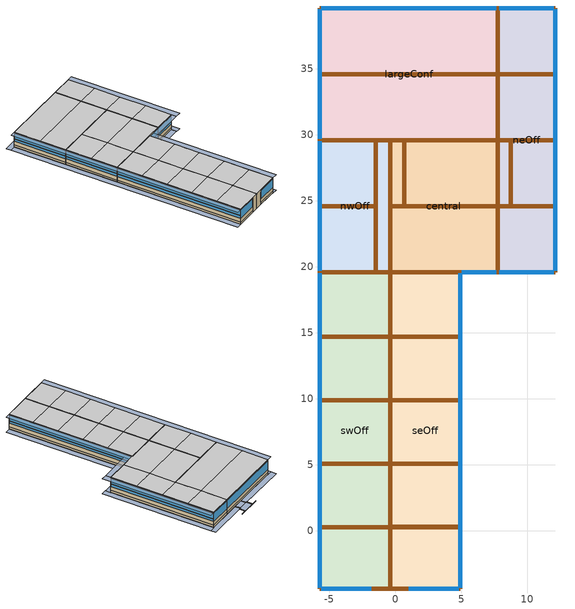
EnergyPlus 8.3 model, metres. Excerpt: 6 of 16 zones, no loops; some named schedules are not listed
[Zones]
central
 floor to underfloor_void_space (internal_floor_4): 7.75,19.6 -0.41,19.6 -0.41,29.6 7.75,29.6 z1.12
 wall outside (insulated_metal_panel_wall_mull): 4.91,19.6 7.75,19.6 z1.12:1.52; 4.91,19.6 7.75,19.6 z3.92:4.12
 wall outside (insulated_metal_panel_wall_5): 4.91,19.6 7.75,19.6 z1.52:3.92
 wall to nwOff (internal_partition_9): -0.41,19.6 -0.41,29.6 z1.12:4.12
 wall to seOff (internal_partition_9): 4.91,19.6 -0.41,19.6 z1.12:4.12
 wall to largeConf (internal_partition_9): 7.74,29.6 -0.41,29.6 z1.12:4.12
 wall to neOff (internal_partition_9): 7.74,29.6 7.74,19.6 z1.12:4.12
 window (lowe_double_layer_uip0d43_100123456): 5.01,19.6 7.65,19.6 z2.84:3.87; 5.01,19.6 7.65,19.6 z2.27:2.74
 door inside (IRTSurface): 7.73,29.6 -0.41,29.6 / 7.74,29.59 7.74,19.6 / 4.9,19.6 -0.41,19.6 / -0.41,19.6 -0.41,29.59 z1.12:4.12; 7.74,24.6 -0.41,24.6 -0.41,19.6 7.74,19.6 z4.12; 0.65,24.6 7.74,24.6 7.74,29.59 0.65,29.59 z4.12
 ceiling to roofN0 (ceiling_tile_panel_12): -0.41,19.6 7.75,19.6 7.75,24.6 -0.41,24.6 z4.12
 ceiling to roofN1 (cooled_panel_12): -0.41,24.6 7.75,24.6 7.75,29.6 -0.41,29.6 z4.12
neOff
 floor to underfloor_void_space (internal_floor_noCarpet): 12.1,19.6 7.75,19.6 7.75,39.6 12.1,39.6 z1.12
 wall outside (insulated_metal_panel_wall_mull): 7.75,19.6 12.1,19.6 12.1,39.61 7.75,39.61 z1.12:1.52; 7.75,19.6 12.1,19.6 12.1,39.61 7.75,39.61 z3.92:4.12
 wall outside (insulated_metal_panel_wall_5): 7.75,19.6 12.1,19.6 12.1,39.61 7.75,39.61 z1.52:3.92
 wall to largeConf (internal_partition_9): 7.75,29.6 7.75,39.6 z1.12:4.12
 window (lowe_double_layer_uip0d43_100123456): 12.1,19.7 12.1,39.51 / 7.85,19.6 12,19.6 z2.84:3.87; 12.1,19.7 12.1,39.51 / 7.85,19.6 12,19.6 z2.27:2.74; 12,39.61 7.85,39.61 z2.27:3.87
 door inside (IRTSurface): 7.75,29.6 7.75,39.59 z1.12:4.12; 7.75,34.6 12.1,34.6 12.1,39.6 7.75,39.6 z4.12; 7.76,19.6 12.1,19.6 12.1,24.6 7.76,24.6 z4.12; 8.76,24.6 12.1,24.6 12.1,29.59 8.76,29.59 z4.12; 7.75,29.6 12.1,29.6 12.1,34.59 7.75,34.59 z4.12
 ceiling to roofN0 (ceiling_tile_panel_12): 7.75,19.6 12.1,19.6 12.1,24.6 7.75,24.6 z4.12
 ceiling to roofN3 (ceiling_tile_panel_12): 7.75,34.6 12.1,34.6 12.1,39.6 7.75,39.6 z4.12
 ceiling to roofN1 (cooled_panel_12): 7.75,24.6 12.1,24.6 12.1,29.6 7.75,29.6 z4.12
 ceiling to roofN2 (ceiling_tile_panel_12): 7.75,29.6 12.1,29.6 12.1,34.6 7.75,34.6 z4.12
seOff
 floor to underfloor_void_space (internal_floor_4): 4.91,-4.41 -0.41,-4.41 -0.41,19.6 4.91,19.6 z1.12
 wall outside (insulated_metal_panel_wall_5): 0.91,-4.41 4.91,-4.41 4.91,19.6 z1.52:3.92
 wall outside (insulated_metal_panel_wall_mull): 0.91,-4.41 4.91,-4.41 4.91,19.6 z3.92:4.12; 0.91,-4.41 4.91,-4.41 4.91,19.6 z1.12:1.52
 wall to swOff (internal_partition_9): -0.41,19.6 -0.41,-4.41 z1.12:4.12
 wall adiabatic (insulated_metal_panel_wall_5): -0.41,-4.41 0.91,-4.41 z1.12:4.12
 window (lowe_double_layer_uip0d43_100123456): 4.91,-4.31 4.91,19.5 z2.27:2.74; 4.91,-4.31 4.91,19.5 z2.84:3.87; 1.01,-4.41 4.81,-4.41 z2.27:3.87
 door inside (IRTSurface): -0.41,19.6 -0.41,-4.4 z1.12:4.12; -0.41,0.29 4.91,0.29 4.91,5.08 -0.41,5.08 z4.12; -0.41,5.09 4.91,5.09 4.91,9.88 -0.41,9.88 z4.12; -0.41,9.89 4.91,9.89 4.91,14.68 -0.41,14.68 z4.12; -0.41,-4.41 4.91,-4.41 4.91,0.28 -0.41,0.28 z4.12; -0.41,14.69 4.91,14.69 4.91,19.59 -0.41,19.59 z4.12
 ceiling to roofS1 (ceiling_tile_panel_12): -0.41,0.29 4.91,0.29 4.91,5.09 -0.41,5.09 z4.12
 ceiling to roofS2 (ceiling_tile_panel_12): -0.41,5.09 4.91,5.09 4.91,9.89 -0.41,9.89 z4.12
 ceiling to roofS3 (ceiling_tile_panel_12): -0.41,9.89 4.91,9.89 4.91,14.69 -0.41,14.69 z4.12
 ceiling to roofS0 (ceiling_tile_panel_12): -0.41,-4.41 4.91,-4.41 4.91,0.29 -0.41,0.29 z4.12
 ceiling to roofS4 (ceiling_tile_panel_12): -0.41,14.69 4.91,14.69 4.91,19.6 -0.41,19.6 z4.12
swOff
 floor to underfloor_void_space (internal_floor_4): -0.41,-4.41 -5.72,-4.41 -5.72,19.6 -0.41,19.6 z1.12
 wall outside (insulated_metal_panel_wall_mull): -5.72,19.6 -5.72,-4.41 -1.72,-4.41 z3.92:4.12; -5.72,19.6 -5.72,-4.41 -1.72,-4.41 z1.12:1.52
 wall outside (insulated_metal_panel_wall_5): -5.72,19.6 -5.72,-4.41 -1.72,-4.41 z1.52:3.92
 wall to nwOff (internal_partition_9): -5.72,19.6 -0.41,19.6 z1.12:4.12
 wall adiabatic (insulated_metal_panel_wall_5): -1.72,-4.41 -0.41,-4.41 z1.12:4.12
 window (lowe_double_layer_uip0d43_100123456): -5.72,19.5 -5.72,-4.31 z2.84:3.87; -5.72,19.5 -5.72,-4.31 z2.27:2.74; -5.62,-4.41 -1.82,-4.41 z2.27:3.87
 door inside (IRTSurface): -5.72,19.6 -0.42,19.6 z1.12:4.12; -5.72,5.09 -0.41,5.09 -0.41,9.88 -5.72,9.88 z4.12; -5.72,9.89 -0.41,9.89 -0.41,14.68 -5.72,14.68 z4.12; -5.72,-4.41 -0.41,-4.41 -0.41,0.28 -5.72,0.28 z4.12; -5.72,14.69 -0.41,14.69 -0.41,19.59 -5.72,19.59 z4.12
 ceiling to roofS1 (ceiling_tile_panel_12): -5.72,0.29 -0.41,0.29 -0.41,5.09 -5.72,5.09 z4.12
 ceiling to roofS2 (ceiling_tile_panel_12): -5.72,5.09 -0.41,5.09 -0.41,9.89 -5.72,9.89 z4.12
 ceiling to roofS3 (ceiling_tile_panel_12): -5.72,9.89 -0.41,9.89 -0.41,14.69 -5.72,14.69 z4.12
 ceiling to roofS0 (ceiling_tile_panel_12): -5.72,-4.41 -0.41,-4.41 -0.41,0.29 -5.72,0.29 z4.12
 ceiling to roofS4 (ceiling_tile_panel_12): -5.72,14.69 -0.41,14.69 -0.41,19.6 -5.72,19.6 z4.12
nwOff
 floor to underfloor_void_space (internal_floor_noCarpet): -0.41,19.6 -5.72,19.6 -5.72,29.6 -0.41,29.6 z1.12
 wall outside (insulated_metal_panel_wall_5): -5.72,29.6 -5.72,19.6 z1.52:3.92
 wall outside (insulated_metal_panel_wall_mull): -5.72,29.6 -5.72,19.6 z3.92:4.12; -5.72,29.6 -5.72,19.6 z1.12:1.52
 wall to largeConf (internal_partition_9): -5.72,29.6 -0.41,29.6 z1.12:4.12
 window (lowe_double_layer_uip0d43_100123456): -5.72,29.5 -5.72,19.7 z2.84:3.87; -5.72,29.5 -5.72,19.7 z2.27:2.74
 door inside (IRTSurface): -5.72,29.6 -0.42,29.6 z1.12:4.12; -5.72,19.6 -1.47,19.6 -1.47,24.59 -5.72,24.59 z4.12; -5.72,24.6 -1.47,24.6 -1.47,29.59 -5.72,29.59 z4.12
 ceiling to roofN0 (cooled_panel_12): -0.41,24.6 -5.72,24.6 -5.72,19.6 -0.41,19.6 z4.12
 ceiling to roofN1 (cooled_panel_12): -5.72,24.6 -0.41,24.6 -0.41,29.6 -5.72,29.6 z4.12
largeConf
 floor to underfloor_void_space (internal_floor_noCarpet): 7.75,29.6 -5.72,29.6 -5.72,39.6 7.75,39.6 z1.12
 wall outside (insulated_metal_panel_wall_5): 7.75,39.61 -5.72,39.6 -5.72,29.6 z1.52:3.92
 wall outside (insulated_metal_panel_wall_mull): 7.75,39.61 -5.72,39.6 -5.72,29.6 z3.92:4.12; 7.75,39.61 -5.72,39.6 -5.72,29.6 z1.12:1.52
 window (lowe_double_layer_uip0d43_100123456): -5.72,39.5 -5.72,29.7 z2.27:2.74; -5.72,39.5 -5.72,29.7 z2.84:3.87; 7.65,39.6 -5.62,39.6 z2.27:3.87
 door inside (IRTSurface): -5.72,34.6 7.74,34.6 7.74,39.59 -5.72,39.59 z4.12; -5.72,29.6 7.74,29.6 7.74,34.59 -5.72,34.59 z4.12
 ceiling to roofN3 (ceiling_tile_panel_12): -5.72,34.6 7.75,34.6 7.75,39.6 -5.72,39.6 z4.12
 ceiling to roofN2 (ceiling_tile_panel_12): -5.72,29.6 7.75,29.6 7.75,34.6 -5.72,34.6 z4.12
shading: 1.88,41.75 2.88,41.75 / 2.88,41.75 2.88,40.61 / 2.88,40.61 3.18,40.61 / 3.18,40.61 3.19,39.6 / 3.19,39.6 4.98,39.6 / 4.98,39.6 4.98,40.61 / 4.98,40.61 5.28,40.61 / 5.28,40.61 5.28,41.75 / 5.28,41.75 6.28,41.75 z1.02:1.12; 13.1,18.6 12.1,18.6 12.1,39.61 13.1,39.61 z4.12; 5.91,-4.41 4.91,-4.41 4.91,19.6 5.91,19.6 z4.12; 12.1,18.6 5.92,18.6 5.92,19.6 12.1,19.6 z4.12; -5.72,-4.4 -6.72,-4.4 -6.72,39.61 -5.72,39.61 z4.12; -5.72,-4.41 -6.72,-4.41 -6.72,39.6 -5.72,39.6 z1.02; 5.91,-4.41 4.91,-4.41 4.91,19.6 5.91,19.6 z1.02; 12.1,18.6 5.92,18.6 5.92,19.6 12.1,19.6 z1.02; 13.1,18.59 12.1,18.59 12.1,39.6 13.1,39.6 z1.02; 4.98,39.6 3.19,39.6 3.18,40.61 4.98,40.61 z1.02; 5.28,40.61 4.98,40.61 4.98,41.75 5.28,41.75 z1.02; 4.98,40.61 2.88,40.61 2.88,41.75 4.98,41.75 z1.02; 3.19,39.6 4.98,39.6 4.98,40.61 3.18,40.61 z1.12; 3.18,40.61 5.28,40.61 5.28,41.75 3.17,41.75 z1.12; 3.18,39.61 -6.72,39.6 -6.72,40.6 3.18,40.61 z1.02; 13.1,39.61 4.98,39.6 4.98,40.6 13.1,40.61 z1.02
[Building]
Building: North Axis {deg}=15; Terrain=Suburbs; Loads Convergence Tolerance Value=0.04; Temperature Convergence Tolerance Value {deltaC}=0.4; Solar Distribution=FullExterior; Maximum Number of Warmup Days=25; Minimum Number of Warmup Days=6
[Site:Location]
Pittsburgh PA USA: Latitude {deg}=40.36; Longitude {deg}=-79.92; Time Zone {hr}=-5; Elevation {m}=388
[SizingPeriod:DesignDay] Day of Month=21; Dry-Bulb Temperature Range Modifier Type=DefaultMultipliers; Humidity Condition Type=Wetbulb; Barometric Pressure {Pa}=100941; Rain {Yes/No}=No; Snow on ground {Yes/No}=No; Daylight Savings Time Indicator=No
Name | Month | Day Type | Maximum Dry-Bulb Temperature {C} | Daily Dry-Bulb Temperature Range {C} | Wetbulb at Maximum Dry-Bulb {C} | Wind Speed {m/s} design conditions vs. traditional 3.35 m/s (7mph) | Wind Direction {Degrees; N=0, S=180} | Solar Model Indicator | ASHRAE Clear Sky Optical Depth for Beam Irradiance (taub) | ASHRAE Clear Sky Optical Depth for Diffuse Irradiance (taud) | Sky Clearness | Wind Speed {m/s} design conditions vs. traditional 6.71 m/s (15 mph) | Clearness {0.0 to 1.1}
Summer Design Day in Phipps_CSL_Building | 7 | SummerDesignDay | 34.9 | 8.9 | 22.2 | 3.4 | 180 | ASHRAETau | 0.747 | 1.448 | 0.98
Winter Design Day in Phipps_CSL_Building | 1 | WinterDesignDay | -10.8 | 0 | -10.8 |  | 340 | ASHRAEClearSky |  |  |  | 2.2 | 0
[Site:GroundTemperature:BuildingSurface]
18, 18, 18, 18, 18, 18, 18, 18, 18, 18, 18, 18
[Site:GroundTemperature:FCfactorMethod]
January Ground Temperature {C}=2.1; February Ground Temperature {C}=1.21; March Ground Temperature {C}=2.79; April Ground Temperature {C}=5.27; May Ground Temperature {C}=11.76; June Ground Temperature {C}=16.77; July Ground Temperature {C}=20.14; August Ground Temperature {C}=21.17; September Ground Temperature {C}=19.42; October Ground Temperature {C}=15.53; November Ground Temperature {C}=10.34; December Ground Temperature {C}=5.52
[Site:GroundTemperature:Shallow]
14, 14, 14, 14, 14, 14, 14, 14, 14, 14, 14, 14
[Site:GroundTemperature:Deep]
14, 14, 14, 14, 14, 14, 14, 14, 14, 14, 14, 14
[Site:GroundReflectance]
0.2, 0.2, 0.2, 0.2, 0.2, 0.2, 0.2, 0.2, 0.2, 0.2, 0.2, 0.2
[Site:GroundReflectance:SnowModifier]
2, 2
[Material]
aerated_concrete_1cm: Rough, 0.05, 1.13, 2000, 1000, 0.9, 0.6, 0.6
steel_5mm: Rough, 0.05, 45, 7800, 480, 0.9, 0.6, 0.6
foam_polyisocyanate_77.5mm: Rough, 0.0775, 0.03, 45, 1470, 0.9, 0.6, 0.6
foam_polyisocyanate_105mm_mull: Rough, 0.0025, 0.03, 45, 1470, 0.9, 0.6, 0.6
gypsum_plasterboard_25mm: Rough, 0.025, 0.25, 900, 1000, 0.9, 0.5, 0.5
ceiling_tile_1cm: Rough, 0.005, 0.056, 380, 1000, 0.9, 0.5, 0.5
copper_2mm: Rough, 0.005, 200, 7000, 460, 0.9, 0.6, 0.6
[Material:NoMass] Roughness=Rough; Thermal Absorptance=0.9; Solar Absorptance=0.7; Visible Absorptance=0.7
Name | Thermal Resistance {m2-K/W}
carpet | 0.28
air_gap_10mm | 0.15
[Material:InfraredTransparent]
IRTMaterial
[WindowMaterial:SimpleGlazingSystem]
iw_ext_win_simple: U-Factor=2.16; SHGC=0.36; Visible Transmittance=0.252
[WindowMaterial:Shade]
internal_shade_30004: Solar Transmittance=0.05; Solar Reflectance=0.35; Visible Transmittance=0.05; Visible Reflectance=0.35; Infrared Hemispherical Emissivity=0.9; Infrared Transmittance=0; Thickness {m}=0.005; Conductivity {W/m-K}=0.1; Shade to Glass Distance {m}=0.05; Top Opening Multiplier=0; Bottom Opening Multiplier=0; Left-Side Opening Multiplier=0; Right-Side Opening Multiplier=0; Airflow Permeability=0
[WindowMaterial:Blind] Slat Orientation=Horizontal; Slat Infrared Hemispherical Transmittance=0; Blind Top Opening Multiplier=0.5; Blind Bottom Opening Multiplier=0.5; Blind Left Side Opening Multiplier=0.5; Blind Right Side Opening Multiplier=0.5; Minimum Slat Angle {deg}=0
Name | Slat Width {m} | Slat Separation {m} | Slat Thickness {m} | Slat Angle {deg} | Slat Conductivity {W/m-K} | Slat Beam Solar Transmittance | Front Side Slat Beam Solar Reflectance | Back Side Slat Beam Solar Reflectance | Slat Diffuse Solar Transmittance | Front Side Slat Diffuse Solar Reflectance | Back Side Slat Diffuse Solar Reflectance | Slat Beam Visible Transmittance | Front Side Slat Beam Visible Reflectance | Back Side Slat Beam Visible Reflectance | Slat Diffuse Visible Transmittance | Front Side Slat Diffuse Visible Reflectance | Back Side Slat Diffuse Visible Reflectance | Front Side Slat Infrared Hemispherical Emissivity | Back Side Slat Infrared Hemispherical Emissivity | Blind to Glass Distance {m} | Maximum Slat Angle {deg}
external_reflector_30001 | 0.37 | 0.37 | 0.01 | 0 | 1 | 0.332 | 0.5 | 0.1 | 0.332 | 0.5 | 0.1 | 0.337 | 0.5 | 0.1 | 0.337 | 0.5 | 0.1 | 0.84 | 0.84 | 1 | 90
blind_3002 | 0.007 | 0.005 | 0.0002 | 20 | 221 | 0 | 0.8 | 0.8 | 0 | 0.8 | 0.8 | 0 | 0.8 | 0.8 | 0 | 0.8 | 0.8 | 0.9 | 0.9 | 0.02 | 0
[Construction]
insulated_metal_panel_wall_5: steel_5mm, foam_polyisocyanate_77.5mm, steel_5mm
internal_partition_9: gypsum_plasterboard_25mm, air_gap_10mm, gypsum_plasterboard_25mm
lowe_double_layer_uip0d43_100123456: iw_ext_win_simple
lowe_double_layer_inside_blind_2001: iw_ext_win_simple, blind_3002
lowe_double_layer_inside_shade_2003: iw_ext_win_simple, internal_shade_30004
lowe_double_layer_outside_reflector_2004: external_reflector_30001, iw_ext_win_simple
lowe_double_layer_outside_blind_2006: blind_3002, iw_ext_win_simple
internal_floor_4: aerated_concrete_1cm, carpet
internal_floor_noCarpet: aerated_concrete_1cm
ceiling_tile_panel_12: ceiling_tile_1cm
IRTSurface: IRTMaterial
[Construction:InternalSource]
cooled_panel_12: 1, 1, 1, 0.3, copper_2mm, copper_2mm
insulated_metal_panel_wall_mull: 2, 2, 1, 0.3, steel_5mm, foam_polyisocyanate_105mm_mull, copper_2mm
[WindowProperty:ShadingControl] Shading Control Type=AlwaysOn; Shading Control Is Scheduled=No; Glare Control Is Active=No; Setpoint 2 {W/m2 or deg C}=0
Name | Shading Type | Construction with Shading | Type of Slat Angle Control for Blinds
interior_blind_control_1001 | InteriorBlind | lowe_double_layer_inside_blind_2001 | FixedSlatAngle
interior_shade_control_1003 | InteriorShade | lowe_double_layer_inside_shade_2003 | FixedSlatAngle
external_reflector_control_1004 | ExteriorBlind | lowe_double_layer_outside_reflector_2004 | BlockBeamSolar
external_blind_control_1006 | ExteriorBlind | lowe_double_layer_outside_blind_2006 | FixedSlatAngle
[Zone] Type=1; Multiplier=1; Zone Inside Convection Algorithm=TARP; Part of Total Floor Area=Yes
swOff; seOff; nwOff; neOff; central; largeConf
[RoomAirModelType]
seOff RoomAir Model: seOff, UnderFloorAirDistributionInterior, DIRECT
swOff RoomAir Model: swOff, UnderFloorAirDistributionInterior, DIRECT
[InternalMass] Construction=internal_floor_noCarpet; Total area exposed to Zone {m2} #CaliPara6=200.1234
Name | Zone
swOff_intMass | swOff
seOff_intMass | seOff
nwOff_intMass | nwOff
neOff_intMass | neOff
largeConf_intMass | largeConf
central_intMass | central
[RoomAirSettings:UnderFloorAirDistributionInterior] Number of Diffusers=8; Power per Plume=Autocalculate; Design Effective Area of Diffuser {m2}=Autocalculate; Diffuser Slot Angle from Vertical {deg}=Autocalculate; Temperature Difference Threshold for Reporting {deltaC}=0.001; Diffuser Type=Swirl; Transition Height {m}=1.7; Coefficient A=Autocalculate; Coefficient B=Autocalculate; Coefficient C=Autocalculate; Coefficient D=Autocalculate; Coefficient E=Autocalculate
seOff; swOff
[ZoneMixing] Schedule=On 24/7; Design Flow Rate Calculation Method=AirChanges/Hour; Delta Temperature=0
Name | Zone | Air Changes per Hour {ACH} #CaliPara10: Zone Mixing Rate. IW is open-plan office with very little | Source Zone | Air Changes per Hour {ACH}
nwOff_to_swOff_mixing | swOff | 10 | nwOff
swOff_to_nwOff_mixing | nwOff |  | swOff | 10
nwOff_to_central_mixing | central |  | nwOff | 10
central_to_nwOff_mixing | nwOff |  | central | 10
nwOff_to_largeConf_mixing | largeConf |  | nwOff | 10
largeConf_to_nwOff_mixing | nwOff |  | largeConf | 10
largeConf_to_central_mixing | central |  | largeConf | 10
central_to_largeConf_mixing | largeConf |  | central | 10
largeConf_to_neOff_mixing | neOff |  | largeConf | 10
neOff_to_largeConf_mixing | largeConf |  | neOff | 10
neOff_to_central_mixing | central |  | neOff | 10
central_to_neOff_mixing | neOff |  | central | 10
central_to_seOff_mixing | seOff |  | central | 10
seOff_to_central_mixing | central |  | seOff | 10
seOff_to_swOff_mixing | swOff |  | seOff | 10
swOff_to_seOff_mixing | seOff |  | swOff | 10
[People]
People central: central, iw_occp_sto, People, 3, 0.3, AutoCalculate, Activity Schedule Walking, 3.82e-08, No, ZoneAveraged, Work efficiency, ClothingInsulationSchedule, Clothing Schedule Normal, AirVelocitySchedule, Fanger
People neOff: neOff, iw_occp_sto, People, 2, 0.3, AutoCalculate, Activity Schedule Seated, 3.82e-08, No, ZoneAveraged, Work efficiency, ClothingInsulationSchedule, Clothing Schedule Normal, AirVelocitySchedule, Fanger
People seOff: seOff, iw_occp_sto, People, 8, 0.3, AutoCalculate, Activity Schedule Seated, 3.82e-08, No, ZoneAveraged, Work efficiency, ClothingInsulationSchedule, Clothing Schedule Normal, AirVelocitySchedule, Fanger
People nwOff: nwOff, iw_occp_sto, People, 2, 0.3, AutoCalculate, Activity Schedule Seated, 3.82e-08, No, ZoneAveraged, Work efficiency, ClothingInsulationSchedule, Clothing Schedule Normal, AirVelocitySchedule, Fanger
People swOff: swOff, iw_occp_sto, People, 8, 0.3, AutoCalculate, Activity Schedule Seated, 3.82e-08, No, ZoneAveraged, Work efficiency, ClothingInsulationSchedule, Clothing Schedule Normal, AirVelocitySchedule, Fanger
People largeConf: largeConf, iw_occp_sto, People, 20, 0.3, AutoCalculate, Activity Schedule Seated, 3.82e-08, No, ZoneAveraged, Work efficiency, ClothingInsulationSchedule, Clothing Schedule Normal, AirVelocitySchedule, Fanger
[Lights] Design Level Calculation Method=LightingLevel; Return Air Fraction=0; Fraction Radiant=0.42; Fraction Visible=0.18; Fraction Replaceable=1
Name | Zone or ZoneList | Schedule | Lighting Level {W}
central General lighting | central | iw_off | 1400
neOff General lighting | neOff | iw_off | 1500
seOff General lighting | seOff | iw_office_phd_light | 2400
nwOff General lighting | nwOff | iw_off | 850
swOff General lighting | swOff | iw_office_phd_light | 2400
largeConf General lighting | largeConf | iw_off | 2400
[ElectricEquipment] Schedule=iw_equip_sto; Design Level Calculation Method=Watts/Area; Fraction Latent=0; Fraction Radiant=0.2; Fraction Lost=0
Name | Zone or ZoneList | Watts per Zone Floor Area {W/m2} #CaliPara11: Low equipment density zones. | Watts per Zone Floor Area {W/m2} #CaliPara12: high equipment density zones.
central Equipment 1 | central | 10
neOff Equipment 1 | neOff |  | 40
seOff Computing gain 1 | seOff | 20
nwOff Computing gain 1 | nwOff | 10
swOff Computing gain 1 | swOff | 10
largeConf Equipment 1 | largeConf | 10
[ZoneInfiltration:DesignFlowRate] Schedule=Infiltration_Mar_More; Design Flow Rate Calculation Method=AirChanges/Hour; Air Changes per Hour {1/hr}=15; Constant Term Coefficient=1; Temperature Term Coefficient=0; Velocity Term Coefficient=0; Velocity Squared Term Coefficient=0
Name | Zone or ZoneList | Design Flow Rate {m3/s}
central Infiltration | central | 0.008987
neOff Infiltration | neOff | 0.005438
seOff Infiltration | seOff | 0.00534
nwOff Infiltration | nwOff | 0.005438
swOff Infiltration | swOff | 0.00534
largeConf Infiltration | largeConf | 0.016837
